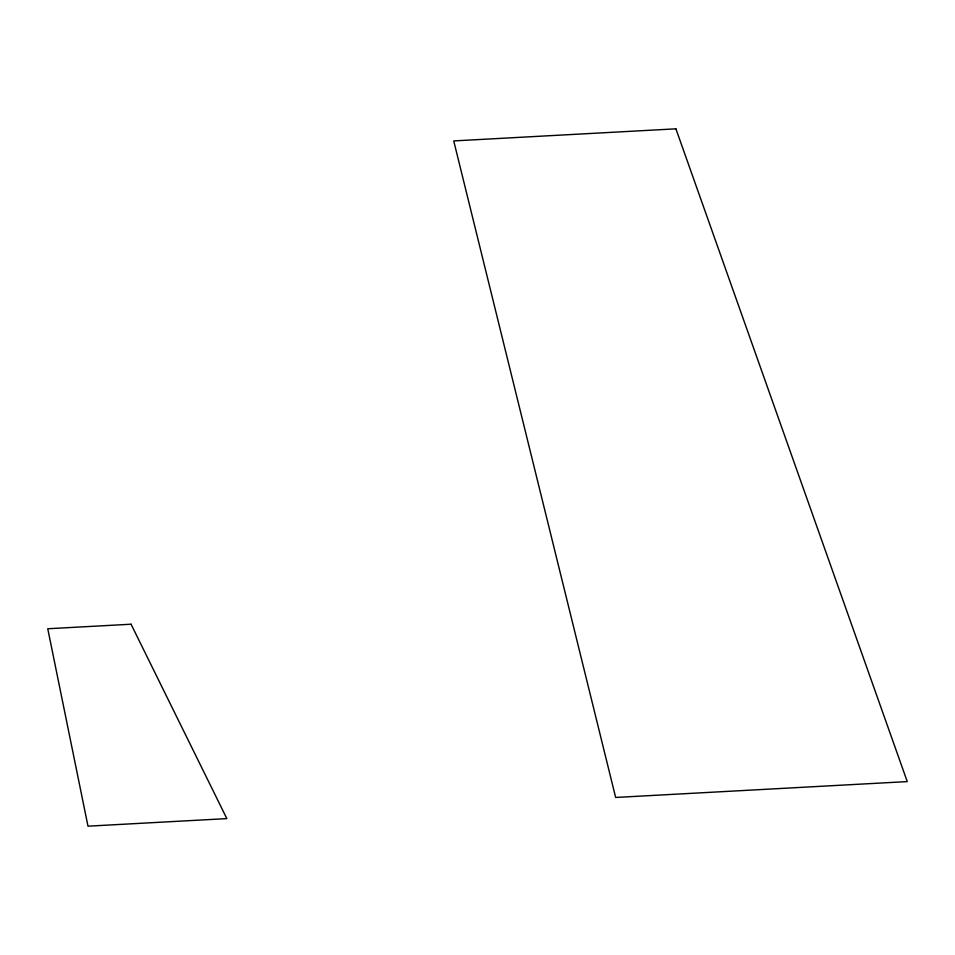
<?xml version="1.0" encoding="UTF-8"?>
<svg xmlns="http://www.w3.org/2000/svg" width="955" height="955" viewBox="0 0 955 955"><rect width="100%" height="100%" fill="white"/><g stroke="black" fill="none" stroke-linecap="round" stroke-linejoin="round"><path stroke-width="1.43" d="M675.901 128.83L453.732 140.922L615.653 797.461L907.25 781.596L675.901 128.83M131.062 624.224L47.75 628.748L87.991 826.171L226.848 818.614L131.062 624.224"/></g></svg>
